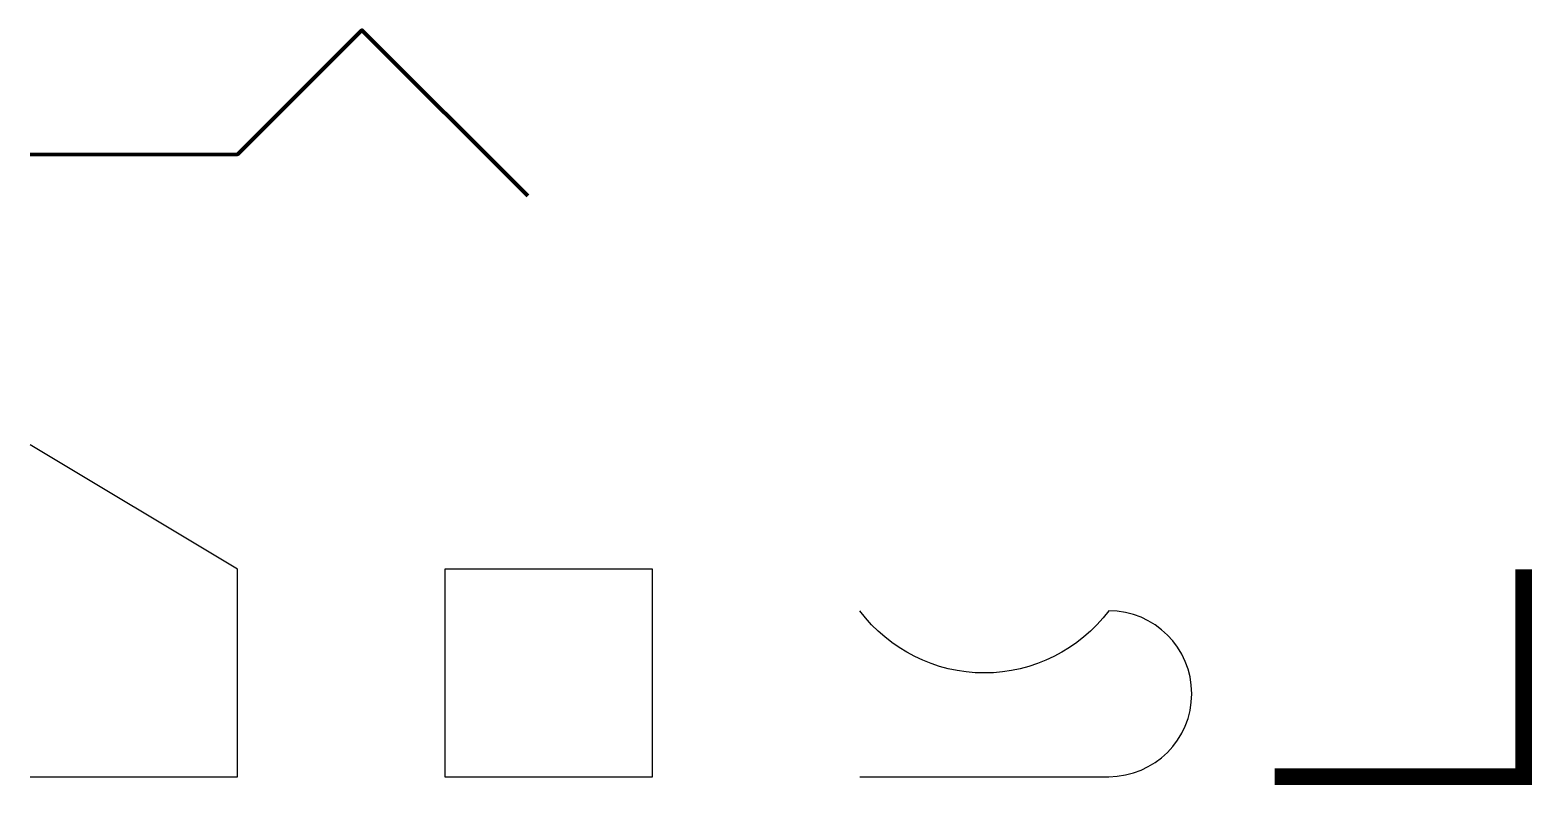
# Model space of a CAD drawing. Header units: metres. Extents: x 0 to 36.2, y -0.2 to 18.
import ezdxf

# ---------------------------------------------------------------- set-up
doc = ezdxf.new("R2010")
doc.units = ezdxf.units.M

msp = doc.modelspace()

# ---------------------------------------------------------------- linework, layer by layer
at = {"lineweight": 80}
msp.add_lwpolyline([(0, 15), (5, 15), (8, 18), (12, 14)], dxfattribs=at)
msp.add_lwpolyline([(0, 0), (5, 0), (5, 5), (0, 8)])
at = {"const_width": 0.4}
msp.add_lwpolyline([(30, 0), (36, 0), (36, 5)], dxfattribs=at)
msp.add_lwpolyline([(10, 0), (15, 0), (15, 5), (10, 5)], close=True)
msp.add_lwpolyline([(20, 0), (26, 0, 1), (26, 4, -0.5), (20, 4, 0.3)], format="xyb")

doc.saveas('drawing.dxf')
